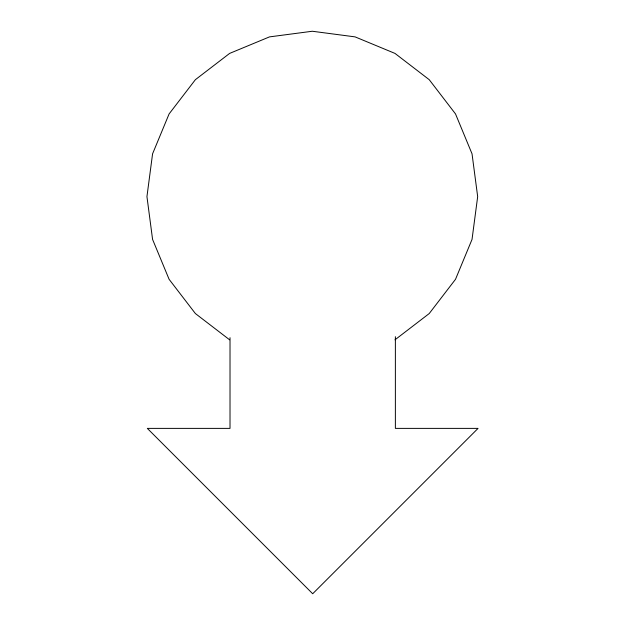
<?xml version="1.0" encoding="UTF-8"?>
<svg xmlns="http://www.w3.org/2000/svg" width="625" height="625" viewBox="0 0 625 625"><rect width="100%" height="100%" fill="white"/><g stroke="black" fill="none" stroke-linecap="round" stroke-linejoin="round"><path stroke-width="0.94" d="M394.984 339.82L429.234 313.539L455.516 279.297L472.031 239.414L477.672 196.617L472.031 153.812L455.516 113.93L429.234 79.688L394.984 53.406L355.102 36.883L312.305 31.25L269.508 36.883L229.625 53.406L195.375 79.688L169.094 113.93L152.578 153.812L146.945 196.617L152.578 239.414L169.094 279.297L195.375 313.539L229.625 339.82M395.375 336.695L395.375 428.383L478.055 428.383L312.695 593.75L147.328 428.383L230.016 428.383L230.016 337.672"/></g></svg>
